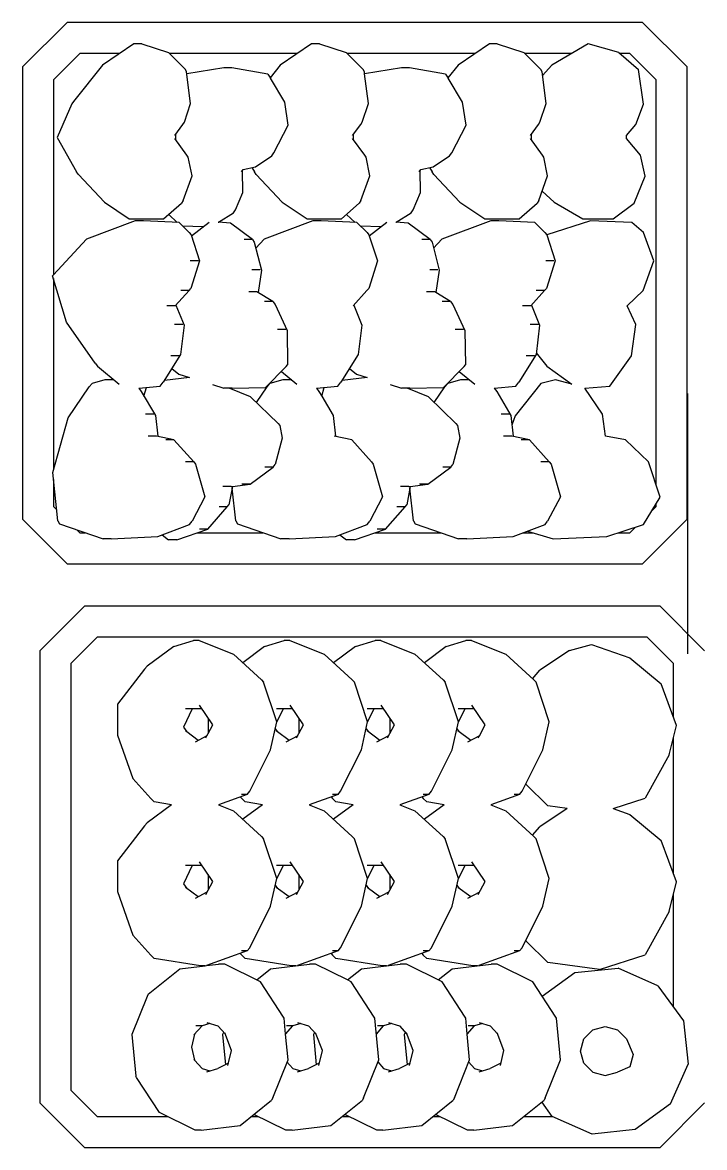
# Model space of a CAD drawing. Header units: metres. Extents: x 113 to 8702, y -1158 to 1243.
# Drawn here: x 7989 to 8057.4, y 821.1 to 933.9 of the extents above; entities that cross this region are included whole.
import ezdxf

# ---------------------------------------------------------------- set-up
doc = ezdxf.new("R2010")
doc.units = ezdxf.units.M
doc.header["$MEASUREMENT"] = 0

# ---------------------------------------------------------------- blocks, each defined once
blk = doc.blocks.new('sadjd')
at = {"color": 161}
for p, q in [((3241.35315, 1337.55615), (3241.37641, 1337.57942)), ((3241.636, 1337.55615), (3241.61273, 1337.57942)), ((3241.04808, 1337.54706), (3241.07134, 1337.57033)), ((3241.30766, 1337.57033), (3241.07134, 1337.57033)), ((3241.378, 1337.57062), (3241.24199, 1337.57062)), ((3241.33093, 1337.54706), (3241.30766, 1337.57033)), ((3241.55145, 1337.55508), (3241.56985, 1337.56845)), ((3241.56985, 1337.56845), (3241.59247, 1337.57084)), ((3241.61325, 1337.5616), (3241.59247, 1337.57084)), ((3241.38311, 1337.56326), (3241.36931, 1337.54946)), ((3241.4112, 1337.56326), (3241.38311, 1337.56326)), ((3241.41544, 1337.56484), (3241.39369, 1337.55672)), ((3241.43087, 1337.56096), (3241.41544, 1337.56484)), ((3241.49303, 1337.56326), (3241.42173, 1337.56326)), ((3241.49726, 1337.56484), (3241.47551, 1337.55672)), ((3241.5127, 1337.56096), (3241.49726, 1337.56484)), ((3241.5627, 1337.56326), (3241.50355, 1337.56326)), ((3241.61325, 1337.5616), (3241.62662, 1337.5432)), ((3241.29623, 1337.5562), (3241.27775, 1337.55009)), ((3241.31039, 1337.54757), (3241.29623, 1337.5562)), ((3241.35315, 1337.55615), (3241.35315, 1337.25518)), ((3241.38019, 1337.54035), (3241.39369, 1337.55672)), ((3241.43087, 1337.56096), (3241.45348, 1337.5484)), ((3241.46202, 1337.54035), (3241.47551, 1337.55672)), ((3241.5127, 1337.56096), (3241.5353, 1337.5484)), ((3241.636, 1337.25518), (3241.636, 1337.55615)), ((3241.07804, 1337.55416), (3241.06424, 1337.54037)), ((3241.29008, 1337.55416), (3241.07804, 1337.55416)), ((3241.17264, 1337.55295), (3241.15778, 1337.54743)), ((3241.18822, 1337.54728), (3241.17264, 1337.55295)), ((3241.27775, 1337.55009), (3241.26623, 1337.53818)), ((3241.30097, 1337.55416), (3241.29957, 1337.55416)), ((3241.30315, 1337.55198), (3241.30097, 1337.55416)), ((3241.55145, 1337.55508), (3241.54221, 1337.5343)), ((3241.04808, 1337.54706), (3241.04808, 1337.24609)), ((3241.06376, 1337.53459), (3241.07271, 1337.5449)), ((3241.09072, 1337.54752), (3241.07271, 1337.5449)), ((3241.10133, 1337.54341), (3241.09072, 1337.54752)), ((3241.11739, 1337.54585), (3241.10867, 1337.53854)), ((3241.12848, 1337.54842), (3241.11739, 1337.54585)), ((3241.14248, 1337.54257), (3241.12848, 1337.54842)), ((3241.15778, 1337.54743), (3241.15269, 1337.54135)), ((3241.19617, 1337.53894), (3241.18822, 1337.54728)), ((3241.31671, 1337.52841), (3241.31039, 1337.54757)), ((3241.33093, 1337.24609), (3241.33093, 1337.54706)), ((3241.36931, 1337.54946), (3241.36931, 1337.26188)), ((3241.4589, 1337.5316), (3241.45348, 1337.5484)), ((3241.54304, 1337.52442), (3241.5353, 1337.5484)), ((3241.06424, 1337.54037), (3241.06424, 1337.53515)), ((3241.10715, 1337.53854), (3241.10133, 1337.54341)), ((3241.10867, 1337.53854), (3241.10715, 1337.53854)), ((3241.15078, 1337.53173), (3241.14248, 1337.54257)), ((3241.15269, 1337.54135), (3241.15175, 1337.51975)), ((3241.20596, 1337.54353), (3241.19617, 1337.53894)), ((3241.22237, 1337.54122), (3241.20596, 1337.54353)), ((3241.23817, 1337.52986), (3241.22237, 1337.54122)), ((3241.26623, 1337.53818), (3241.2642, 1337.52756)), ((3241.31476, 1337.54037), (3241.31178, 1337.54335)), ((3241.31476, 1337.53432), (3241.31476, 1337.54037)), ((3241.37307, 1337.52036), (3241.38019, 1337.54035)), ((3241.4589, 1337.5316), (3241.46202, 1337.54035)), ((3241.57451, 1337.53385), (3241.5792, 1337.53854)), ((3241.5792, 1337.53854), (3241.58744, 1337.54208)), ((3241.58744, 1337.54208), (3241.59385, 1337.54037)), ((3241.59385, 1337.54037), (3241.59671, 1337.53385)), ((3241.62662, 1337.5432), (3241.62901, 1337.52058)), ((3241.06376, 1337.53459), (3241.05917, 1337.51854)), ((3241.54459, 1337.51168), (3241.54221, 1337.5343)), ((3241.57279, 1337.52744), (3241.57451, 1337.53385)), ((3241.59842, 1337.52744), (3241.59671, 1337.53385)), ((3241.15078, 1337.5158), (3241.15078, 1337.53173)), ((3241.23922, 1337.51689), (3241.23817, 1337.52986)), ((3241.25277, 1337.52603), (3241.23922, 1337.51689)), ((3241.2642, 1337.52756), (3241.25277, 1337.52603)), ((3241.31801, 1337.50034), (3241.31671, 1337.52841)), ((3241.57451, 1337.52103), (3241.57279, 1337.52744)), ((3241.59671, 1337.52103), (3241.59842, 1337.52744)), ((3241.37622, 1337.50882), (3241.37307, 1337.52036)), ((3241.54304, 1337.52442), (3241.53929, 1337.49749)), ((3241.5792, 1337.51634), (3241.57451, 1337.52103)), ((3241.59202, 1337.51634), (3241.59671, 1337.52103)), ((3241.62901, 1337.52058), (3241.61977, 1337.4998)), ((3241.05917, 1337.51854), (3241.07045, 1337.49966)), ((3241.14197, 1337.50074), (3241.15078, 1337.5158)), ((3241.15175, 1337.51975), (3241.15913, 1337.49694)), ((3241.58561, 1337.51462), (3241.5792, 1337.51634)), ((3241.59202, 1337.51634), (3241.58561, 1337.51462)), ((3241.06424, 1337.51005), (3241.06424, 1337.48542)), ((3241.22773, 1337.49696), (3241.23717, 1337.51008)), ((3241.23717, 1337.51008), (3241.23477, 1337.50149)), ((3241.37622, 1337.50882), (3241.38655, 1337.49339)), ((3241.557, 1337.4946), (3241.54459, 1337.51168)), ((3241.27891, 1337.49917), (3241.29597, 1337.50405)), ((3241.29597, 1337.50405), (3241.30862, 1337.49737)), ((3241.45887, 1337.50758), (3241.45747, 1337.49749)), ((3241.45887, 1337.50758), (3241.46838, 1337.49339)), ((3241.59016, 1337.50407), (3241.56849, 1337.50202)), ((3241.61006, 1337.49612), (3241.59016, 1337.50407)), ((3241.07045, 1337.49966), (3241.07572, 1337.49475)), ((3241.09046, 1337.4966), (3241.07384, 1337.49451)), ((3241.10018, 1337.49333), (3241.09046, 1337.4966)), ((3241.12828, 1337.49734), (3241.11841, 1337.49536)), ((3241.14107, 1337.49271), (3241.12828, 1337.49734)), ((3241.13621, 1337.49447), (3241.14197, 1337.50074)), ((3241.15778, 1337.4959), (3241.15904, 1337.49691)), ((3241.15904, 1337.49691), (3241.17265, 1337.50129)), ((3241.17264, 1337.50069), (3241.17264, 1337.49637)), ((3241.17265, 1337.50129), (3241.18703, 1337.49676)), ((3241.18822, 1337.49578), (3241.18703, 1337.49676)), ((3241.22081, 1337.49142), (3241.22773, 1337.49696)), ((3241.23477, 1337.50149), (3241.23669, 1337.4938)), ((3241.27775, 1337.49821), (3241.26623, 1337.48789)), ((3241.27775, 1337.49821), (3241.27891, 1337.49917)), ((3241.27775, 1337.49821), (3241.27775, 1337.49389)), ((3241.31039, 1337.49603), (3241.30862, 1337.49737)), ((3241.31391, 1337.48678), (3241.31801, 1337.50034)), ((3241.41353, 1337.49822), (3241.39284, 1337.4913)), ((3241.42813, 1337.49493), (3241.41353, 1337.49822)), ((3241.45747, 1337.49749), (3241.44632, 1337.48613)), ((3241.49535, 1337.49822), (3241.47466, 1337.4913)), ((3241.50995, 1337.49493), (3241.49535, 1337.49822)), ((3241.53929, 1337.49749), (3241.52814, 1337.48613)), ((3241.56783, 1337.50166), (3241.54943, 1337.48966)), ((3241.56849, 1337.50202), (3241.56783, 1337.50166)), ((3241.61977, 1337.4998), (3241.61221, 1337.4943)), ((3241.61983, 1337.48489), (3241.61983, 1337.49995)), ((3241.06376, 1337.48494), (3241.07271, 1337.49387)), ((3241.07384, 1337.49451), (3241.07271, 1337.49387)), ((3241.10133, 1337.49257), (3241.10018, 1337.49333)), ((3241.10715, 1337.48836), (3241.10133, 1337.49257)), ((3241.11739, 1337.49469), (3241.10867, 1337.48836)), ((3241.11841, 1337.49536), (3241.11739, 1337.49469)), ((3241.14107, 1337.49271), (3241.14248, 1337.49185)), ((3241.15078, 1337.48246), (3241.14248, 1337.49185)), ((3241.15778, 1337.4959), (3241.15269, 1337.49064)), ((3241.18822, 1337.49578), (3241.18822, 1337.49146)), ((3241.19617, 1337.48855), (3241.18822, 1337.49578)), ((3241.19577, 1337.48892), (3241.20628, 1337.4932)), ((3241.20596, 1337.49253), (3241.20596, 1337.48821)), ((3241.20628, 1337.4932), (3241.22156, 1337.49133)), ((3241.22156, 1337.49133), (3241.23614, 1337.48225)), ((3241.23669, 1337.4938), (3241.25361, 1337.48035)), ((3241.31671, 1337.47944), (3241.31039, 1337.49603)), ((3241.39103, 1337.48951), (3241.38655, 1337.49339)), ((3241.39167, 1337.4902), (3241.39284, 1337.4913)), ((3241.44985, 1337.48411), (3241.42813, 1337.49493)), ((3241.47286, 1337.48951), (3241.46838, 1337.49339)), ((3241.47349, 1337.4902), (3241.47466, 1337.4913)), ((3241.53167, 1337.48411), (3241.50995, 1337.49493)), ((3241.61006, 1337.49612), (3241.61123, 1337.49551)), ((3241.6246, 1337.479), (3241.61123, 1337.49551)), ((3241.05917, 1337.47104), (3241.06376, 1337.48494)), ((3241.10938, 1337.48888), (3241.10644, 1337.48888)), ((3241.15269, 1337.49064), (3241.15175, 1337.47194)), ((3241.19617, 1337.48855), (3241.19617, 1337.48423)), ((3241.22237, 1337.49053), (3241.22237, 1337.4862)), ((3241.26623, 1337.48789), (3241.2642, 1337.4787)), ((3241.26623, 1337.48789), (3241.26623, 1337.48357)), ((3241.31476, 1337.48455), (3241.31476, 1337.48959)), ((3241.37817, 1337.47551), (3241.39167, 1337.4902)), ((3241.44603, 1337.48602), (3241.44632, 1337.48613)), ((3241.46, 1337.47551), (3241.47349, 1337.4902)), ((3241.52785, 1337.48602), (3241.52814, 1337.48613)), ((3241.54943, 1337.48966), (3241.54019, 1337.47101)), ((3241.15078, 1337.46452), (3241.15078, 1337.48246)), ((3241.23817, 1337.48069), (3241.23614, 1337.48225)), ((3241.23922, 1337.46949), (3241.23817, 1337.48069)), ((3241.25354, 1337.47817), (3241.26436, 1337.47942)), ((3241.25361, 1337.48035), (3241.25852, 1337.47874)), ((3241.31801, 1337.45513), (3241.31671, 1337.47944)), ((3241.45146, 1337.48273), (3241.44985, 1337.48411)), ((3241.45146, 1337.48273), (3241.45688, 1337.46766)), ((3241.45146, 1337.48273), (3241.45146, 1337.47983)), ((3241.53328, 1337.48273), (3241.53167, 1337.48411)), ((3241.53328, 1337.48273), (3241.54093, 1337.46148)), ((3241.53328, 1337.48273), (3241.53328, 1337.47983)), ((3241.62699, 1337.45871), (3241.6246, 1337.479)), ((3241.24086, 1337.47076), (3241.25354, 1337.47817)), ((3241.25277, 1337.47737), (3241.25277, 1337.47305)), ((3241.2642, 1337.4787), (3241.2642, 1337.47437)), ((3241.37105, 1337.45757), (3241.37817, 1337.47551)), ((3241.45688, 1337.46766), (3241.46, 1337.47551)), ((3241.58528, 1337.47456), (3241.57616, 1337.47103)), ((3241.59312, 1337.47267), (3241.58528, 1337.47456)), ((3241.05917, 1337.47104), (3241.05917, 1337.4669)), ((3241.15175, 1337.47194), (3241.15175, 1337.46761)), ((3241.15175, 1337.46761), (3241.16128, 1337.44208)), ((3241.23922, 1337.46949), (3241.24086, 1337.47076)), ((3241.23922, 1337.46946), (3241.23922, 1337.46949)), ((3241.54019, 1337.47101), (3241.54019, 1337.46778)), ((3241.54257, 1337.44748), (3241.54019, 1337.46778)), ((3241.57077, 1337.46163), (3241.57249, 1337.46738)), ((3241.57249, 1337.46738), (3241.57687, 1337.47131)), ((3241.59196, 1337.47295), (3241.59469, 1337.46738)), ((3241.5964, 1337.46163), (3241.59469, 1337.46738)), ((3241.05917, 1337.4669), (3241.07045, 1337.45054)), ((3241.14197, 1337.45148), (3241.15078, 1337.46452)), ((3241.41518, 1337.46473), (3241.40489, 1337.45777)), ((3241.42082, 1337.4617), (3241.41518, 1337.46473)), ((3241.42082, 1337.4617), (3241.42414, 1337.45547)), ((3241.42192, 1337.4611), (3241.42082, 1337.4617)), ((3241.497, 1337.46473), (3241.48671, 1337.45777)), ((3241.50374, 1337.4611), (3241.497, 1337.46473)), ((3241.50264, 1337.4617), (3241.50596, 1337.45547)), ((3241.57125, 1337.46324), (3241.57249, 1337.45911)), ((3241.59469, 1337.45911), (3241.59592, 1337.46324)), ((3241.06424, 1337.45954), (3241.06424, 1337.39249)), ((3241.23046, 1337.45116), (3241.23717, 1337.45924)), ((3241.23489, 1337.45649), (3241.23477, 1337.45612)), ((3241.23477, 1337.45612), (3241.23477, 1337.4518)), ((3241.37105, 1337.45757), (3241.37105, 1337.45467)), ((3241.40683, 1337.45908), (3241.40683, 1337.45054)), ((3241.42324, 1337.45715), (3241.41828, 1337.45043)), ((3241.48866, 1337.45908), (3241.48866, 1337.45054)), ((3241.50506, 1337.45715), (3241.5001, 1337.45043)), ((3241.54102, 1337.45831), (3241.53727, 1337.43415)), ((3241.54102, 1337.46068), (3241.54102, 1337.45831)), ((3241.57671, 1337.45532), (3241.57249, 1337.45911)), ((3241.57249, 1337.45911), (3241.57249, 1337.45588)), ((3241.59016, 1337.45659), (3241.57671, 1337.45532)), ((3241.61006, 1337.44865), (3241.59016, 1337.45659)), ((3241.59123, 1337.45601), (3241.59135, 1337.45612)), ((3241.59135, 1337.45612), (3241.59469, 1337.45911)), ((3241.62699, 1337.45547), (3241.61872, 1337.43879)), ((3241.62699, 1337.45871), (3241.62699, 1337.45547)), ((3241.07045, 1337.45054), (3241.07698, 1337.44528)), ((3241.08966, 1337.4529), (3241.07714, 1337.44538)), ((3241.10181, 1337.45471), (3241.08966, 1337.4529)), ((3241.11621, 1337.44721), (3241.10181, 1337.45471)), ((3241.12759, 1337.43794), (3241.14197, 1337.45148)), ((3241.19548, 1337.44778), (3241.20904, 1337.45415)), ((3241.20849, 1337.45343), (3241.20849, 1337.4491)), ((3241.20904, 1337.45415), (3241.227, 1337.45437)), ((3241.22794, 1337.45366), (3241.227, 1337.45437)), ((3241.23885, 1337.44285), (3241.22794, 1337.45366)), ((3241.23477, 1337.4518), (3241.23669, 1337.44514)), ((3241.25759, 1337.44939), (3241.25875, 1337.45029)), ((3241.25875, 1337.45029), (3241.26524, 1337.45154)), ((3241.26524, 1337.45154), (3241.27912, 1337.44785)), ((3241.31009, 1337.4281), (3241.31801, 1337.4508)), ((3241.31801, 1337.45513), (3241.31801, 1337.4508)), ((3241.3742, 1337.44431), (3241.37105, 1337.45467)), ((3241.41353, 1337.45075), (3241.39284, 1337.44382)), ((3241.40683, 1337.45403), (3241.41353, 1337.45075)), ((3241.42813, 1337.44746), (3241.41353, 1337.45075)), ((3241.41714, 1337.44993), (3241.4188, 1337.45113)), ((3241.49535, 1337.45075), (3241.47466, 1337.44382)), ((3241.48866, 1337.45403), (3241.49535, 1337.45075)), ((3241.50995, 1337.44746), (3241.49535, 1337.45075)), ((3241.49897, 1337.44993), (3241.50062, 1337.45113)), ((3241.56783, 1337.45419), (3241.54943, 1337.44218)), ((3241.56849, 1337.45454), (3241.56783, 1337.45419)), ((3241.57671, 1337.45532), (3241.56849, 1337.45454)), ((3241.07508, 1337.44404), (3241.07185, 1337.4252)), ((3241.07508, 1337.44404), (3241.07714, 1337.44538)), ((3241.11785, 1337.44616), (3241.11621, 1337.44721)), ((3241.12345, 1337.43758), (3241.11785, 1337.44616)), ((3241.19392, 1337.44658), (3241.18918, 1337.43898)), ((3241.19392, 1337.44658), (3241.19548, 1337.44778)), ((3241.19392, 1337.44658), (3241.19392, 1337.44226)), ((3241.23856, 1337.44363), (3241.23669, 1337.44514)), ((3241.25759, 1337.44939), (3241.24371, 1337.43504)), ((3241.28048, 1337.44685), (3241.27912, 1337.44785)), ((3241.28048, 1337.44685), (3241.28048, 1337.44253)), ((3241.2894, 1337.43475), (3241.28048, 1337.44685)), ((3241.3742, 1337.44431), (3241.38269, 1337.43294)), ((3241.39167, 1337.44272), (3241.39284, 1337.44382)), ((3241.44985, 1337.43663), (3241.42813, 1337.44746)), ((3241.47349, 1337.44272), (3241.47466, 1337.44382)), ((3241.53167, 1337.43663), (3241.50995, 1337.44746)), ((3241.54846, 1337.44022), (3241.54257, 1337.44748)), ((3241.61006, 1337.44865), (3241.61123, 1337.44803)), ((3241.6246, 1337.43153), (3241.61123, 1337.44803)), ((3241.12759, 1337.43794), (3241.12614, 1337.43698)), ((3241.16128, 1337.44208), (3241.16596, 1337.43776)), ((3241.16288, 1337.43697), (3241.17755, 1337.44073)), ((3241.17743, 1337.44006), (3241.17743, 1337.43573)), ((3241.17755, 1337.44073), (3241.18918, 1337.43898)), ((3241.18918, 1337.43898), (3241.18879, 1337.43834)), ((3241.18879, 1337.43834), (3241.18879, 1337.43402)), ((3241.24664, 1337.43807), (3241.23856, 1337.44363)), ((3241.23913, 1337.42538), (3241.23885, 1337.44285)), ((3241.31476, 1337.40701), (3241.31476, 1337.44149)), ((3241.37817, 1337.42803), (3241.39167, 1337.44272)), ((3241.45685, 1337.4432), (3241.45545, 1337.43415)), ((3241.45685, 1337.4432), (3241.46451, 1337.43294)), ((3241.46, 1337.42803), (3241.47349, 1337.44272)), ((3241.54943, 1337.44218), (3241.54019, 1337.42354)), ((3241.61983, 1337.43741), (3241.61983, 1337.44104)), ((3241.12488, 1337.43113), (3241.12345, 1337.43758)), ((3241.12387, 1337.4357), (3241.12614, 1337.43698)), ((3241.16154, 1337.43598), (3241.15288, 1337.42448)), ((3241.16154, 1337.43598), (3241.16288, 1337.43697)), ((3241.16154, 1337.43598), (3241.16154, 1337.43166)), ((3241.24371, 1337.43504), (3241.23913, 1337.42386)), ((3241.2894, 1337.43475), (3241.2894, 1337.43043)), ((3241.29055, 1337.42552), (3241.2894, 1337.43475)), ((3241.45146, 1337.43526), (3241.44985, 1337.43663)), ((3241.45146, 1337.43526), (3241.45146, 1337.43235)), ((3241.45146, 1337.43526), (3241.45688, 1337.42019)), ((3241.45277, 1337.43162), (3241.45361, 1337.43239)), ((3241.45545, 1337.43415), (3241.45361, 1337.43239)), ((3241.53328, 1337.43526), (3241.53167, 1337.43663)), ((3241.53328, 1337.43526), (3241.53328, 1337.43235)), ((3241.53328, 1337.43526), (3241.54093, 1337.414)), ((3241.53459, 1337.43162), (3241.53544, 1337.43239)), ((3241.53727, 1337.43415), (3241.53544, 1337.43239)), ((3241.12606, 1337.4303), (3241.12488, 1337.43113)), ((3241.13693, 1337.43092), (3241.12534, 1337.43081)), ((3241.14601, 1337.42704), (3241.13693, 1337.43092)), ((3241.14764, 1337.42605), (3241.14601, 1337.42704)), ((3241.15243, 1337.41825), (3241.14764, 1337.42605)), ((3241.30847, 1337.42722), (3241.2914, 1337.42536)), ((3241.30847, 1337.42722), (3241.31009, 1337.4281)), ((3241.37105, 1337.4101), (3241.37817, 1337.42803)), ((3241.45688, 1337.42019), (3241.46, 1337.42803)), ((3241.58528, 1337.42708), (3241.57616, 1337.42355)), ((3241.59312, 1337.4252), (3241.58528, 1337.42708)), ((3241.62699, 1337.41123), (3241.6246, 1337.43153)), ((3241.07185, 1337.4252), (3241.07185, 1337.42106)), ((3241.07185, 1337.42106), (3241.07488, 1337.40171)), ((3241.15288, 1337.42448), (3241.15243, 1337.41825)), ((3241.2373, 1337.41509), (3241.23913, 1337.42105)), ((3241.23913, 1337.42538), (3241.23913, 1337.42105)), ((3241.29055, 1337.42552), (3241.30013, 1337.42371)), ((3241.29063, 1337.42482), (3241.29055, 1337.42552)), ((3241.29063, 1337.42482), (3241.29063, 1337.4205)), ((3241.3012, 1337.42283), (3241.30013, 1337.42371)), ((3241.31281, 1337.41259), (3241.3012, 1337.42283)), ((3241.3012, 1337.42283), (3241.3012, 1337.41851)), ((3241.54019, 1337.42354), (3241.54019, 1337.4203)), ((3241.54257, 1337.40001), (3241.54019, 1337.4203)), ((3241.57249, 1337.4199), (3241.57687, 1337.42383)), ((3241.57583, 1337.42289), (3241.57702, 1337.42242)), ((3241.57702, 1337.42242), (3241.59273, 1337.42391)), ((3241.59196, 1337.42547), (3241.59469, 1337.4199)), ((3241.15243, 1337.4181), (3241.15243, 1337.41825)), ((3241.15244, 1337.41823), (3241.15243, 1337.41825)), ((3241.41518, 1337.41725), (3241.40489, 1337.41029)), ((3241.41161, 1337.41484), (3241.41967, 1337.41484)), ((3241.41967, 1337.41484), (3241.41518, 1337.41725)), ((3241.42192, 1337.41363), (3241.41967, 1337.41484)), ((3241.497, 1337.41725), (3241.48671, 1337.41029)), ((3241.49343, 1337.41484), (3241.50149, 1337.41484)), ((3241.50374, 1337.41363), (3241.497, 1337.41725)), ((3241.57077, 1337.41415), (3241.57249, 1337.4199)), ((3241.57125, 1337.41577), (3241.57249, 1337.41163)), ((3241.5964, 1337.41415), (3241.59469, 1337.4199)), ((3241.59469, 1337.41163), (3241.59592, 1337.41577)), ((3241.1524, 1337.41332), (3241.1524, 1337.4133)), ((3241.15954, 1337.40413), (3241.1524, 1337.4133)), ((3241.15436, 1337.39944), (3241.15476, 1337.41026)), ((3241.27891, 1337.40623), (3241.29597, 1337.41111)), ((3241.29597, 1337.41111), (3241.30862, 1337.40443)), ((3241.31281, 1337.41259), (3241.31281, 1337.40827)), ((3241.31845, 1337.39646), (3241.31281, 1337.41259)), ((3241.37105, 1337.4101), (3241.37105, 1337.40719)), ((3241.40683, 1337.4116), (3241.40683, 1337.40306)), ((3241.42324, 1337.40968), (3241.41828, 1337.40296)), ((3241.42082, 1337.41422), (3241.42414, 1337.40799)), ((3241.48866, 1337.4116), (3241.48866, 1337.40306)), ((3241.50506, 1337.40968), (3241.50062, 1337.40366)), ((3241.50264, 1337.41422), (3241.50596, 1337.40799)), ((3241.54102, 1337.41083), (3241.53727, 1337.38667)), ((3241.54102, 1337.4132), (3241.54102, 1337.41083)), ((3241.59016, 1337.40911), (3241.56849, 1337.40706)), ((3241.57671, 1337.40784), (3241.57249, 1337.41163)), ((3241.57249, 1337.41163), (3241.57249, 1337.4084)), ((3241.61006, 1337.40117), (3241.59016, 1337.40911)), ((3241.59123, 1337.40853), (3241.59469, 1337.41163)), ((3241.62699, 1337.41123), (3241.62699, 1337.408)), ((3241.09046, 1337.40367), (3241.07488, 1337.40171)), ((3241.10018, 1337.4004), (3241.09046, 1337.40367)), ((3241.12828, 1337.4044), (3241.11841, 1337.40243)), ((3241.14107, 1337.39977), (3241.12828, 1337.4044)), ((3241.15778, 1337.40297), (3241.15269, 1337.39771)), ((3241.15778, 1337.40297), (3241.15904, 1337.40397)), ((3241.15904, 1337.40397), (3241.17265, 1337.40836)), ((3241.17265, 1337.40836), (3241.18703, 1337.40382)), ((3241.18822, 1337.40285), (3241.18703, 1337.40382)), ((3241.19617, 1337.39562), (3241.18822, 1337.40285)), ((3241.23192, 1337.39753), (3241.23361, 1337.40304)), ((3241.23361, 1337.40304), (3241.23512, 1337.38995)), ((3241.27775, 1337.40528), (3241.26623, 1337.39496)), ((3241.27775, 1337.40528), (3241.27891, 1337.40623)), ((3241.31039, 1337.4031), (3241.30862, 1337.40443)), ((3241.31671, 1337.3865), (3241.31039, 1337.4031)), ((3241.3742, 1337.39684), (3241.37105, 1337.40719)), ((3241.41353, 1337.40327), (3241.39284, 1337.39634)), ((3241.40683, 1337.40655), (3241.41353, 1337.40327)), ((3241.42813, 1337.39998), (3241.41353, 1337.40327)), ((3241.41714, 1337.40245), (3241.4188, 1337.40366)), ((3241.49535, 1337.40327), (3241.47466, 1337.39634)), ((3241.48866, 1337.40655), (3241.49535, 1337.40327)), ((3241.50995, 1337.39998), (3241.49535, 1337.40327)), ((3241.49897, 1337.40245), (3241.50062, 1337.40366)), ((3241.50062, 1337.40366), (3241.5001, 1337.40296)), ((3241.56783, 1337.40671), (3241.54943, 1337.39471)), ((3241.56849, 1337.40706), (3241.56783, 1337.40671)), ((3241.62699, 1337.408), (3241.61872, 1337.39131)), ((3241.06376, 1337.392), (3241.07271, 1337.40094)), ((3241.07384, 1337.40157), (3241.07271, 1337.40094)), ((3241.07488, 1337.40171), (3241.07384, 1337.40157)), ((3241.10133, 1337.39964), (3241.10018, 1337.4004)), ((3241.10715, 1337.39543), (3241.10133, 1337.39964)), ((3241.11739, 1337.40176), (3241.10867, 1337.39543)), ((3241.11841, 1337.40243), (3241.11739, 1337.40176)), ((3241.14107, 1337.39977), (3241.14248, 1337.39891)), ((3241.15078, 1337.38952), (3241.14248, 1337.39891)), ((3241.1484, 1337.39222), (3241.15264, 1337.3967)), ((3241.15269, 1337.39771), (3241.15175, 1337.379)), ((3241.19577, 1337.39598), (3241.20628, 1337.40026)), ((3241.20628, 1337.40026), (3241.22156, 1337.39839)), ((3241.22156, 1337.39839), (3241.23614, 1337.38931)), ((3241.22897, 1337.39378), (3241.23192, 1337.39753)), ((3241.3742, 1337.39684), (3241.38269, 1337.38547)), ((3241.44985, 1337.38916), (3241.42813, 1337.39998)), ((3241.53167, 1337.38916), (3241.50995, 1337.39998)), ((3241.54846, 1337.39274), (3241.54257, 1337.40001)), ((3241.61006, 1337.40117), (3241.61123, 1337.40055)), ((3241.6246, 1337.38405), (3241.61123, 1337.40055)), ((3241.05917, 1337.37811), (3241.06376, 1337.392)), ((3241.10938, 1337.39595), (3241.10644, 1337.39595)), ((3241.26623, 1337.39496), (3241.2642, 1337.38576)), ((3241.31588, 1337.38869), (3241.31845, 1337.39214)), ((3241.31845, 1337.39646), (3241.31845, 1337.39214)), ((3241.37817, 1337.38055), (3241.39167, 1337.39524)), ((3241.39167, 1337.39524), (3241.39284, 1337.39634)), ((3241.45685, 1337.39572), (3241.45545, 1337.38667)), ((3241.45685, 1337.39572), (3241.46451, 1337.38547)), ((3241.46, 1337.38055), (3241.47349, 1337.39524)), ((3241.47349, 1337.39524), (3241.47466, 1337.39634)), ((3241.54846, 1337.39274), (3241.54019, 1337.37606)), ((3241.54943, 1337.39471), (3241.54846, 1337.39274)), ((3241.61983, 1337.38994), (3241.61983, 1337.39356)), ((3241.15078, 1337.37159), (3241.15078, 1337.38952)), ((3241.23817, 1337.38776), (3241.23614, 1337.38931)), ((3241.23922, 1337.37656), (3241.23817, 1337.38776)), ((3241.24331, 1337.37925), (3241.25354, 1337.38523)), ((3241.25354, 1337.38523), (3241.26436, 1337.38648)), ((3241.31801, 1337.36219), (3241.31671, 1337.3865)), ((3241.45146, 1337.38778), (3241.44985, 1337.38916)), ((3241.45146, 1337.38778), (3241.45146, 1337.38488)), ((3241.45146, 1337.38778), (3241.45688, 1337.37271)), ((3241.45277, 1337.38414), (3241.45361, 1337.38492)), ((3241.45545, 1337.38667), (3241.45361, 1337.38492)), ((3241.53328, 1337.38778), (3241.53167, 1337.38916)), ((3241.53328, 1337.38778), (3241.53328, 1337.38488)), ((3241.53328, 1337.38778), (3241.54093, 1337.36652)), ((3241.53459, 1337.38414), (3241.53544, 1337.38492)), ((3241.53727, 1337.38667), (3241.53544, 1337.38492)), ((3241.15175, 1337.379), (3241.15175, 1337.37468)), ((3241.24331, 1337.37925), (3241.23885, 1337.38053)), ((3241.24086, 1337.37782), (3241.24331, 1337.37925)), ((3241.37105, 1337.36262), (3241.37817, 1337.38055)), ((3241.45688, 1337.37271), (3241.46, 1337.38055)), ((3241.58528, 1337.3796), (3241.57616, 1337.37608)), ((3241.59312, 1337.37772), (3241.58528, 1337.3796)), ((3241.62699, 1337.36375), (3241.6246, 1337.38405)), ((3241.05917, 1337.37811), (3241.05917, 1337.37397)), ((3241.05917, 1337.37397), (3241.07045, 1337.35761)), ((3241.15175, 1337.37468), (3241.16128, 1337.34914)), ((3241.23922, 1337.37656), (3241.24086, 1337.37782)), ((3241.23922, 1337.37652), (3241.23922, 1337.37656)), ((3241.54019, 1337.37606), (3241.54019, 1337.37283)), ((3241.57249, 1337.37242), (3241.57687, 1337.37635)), ((3241.57583, 1337.37542), (3241.57702, 1337.37494)), ((3241.57702, 1337.37494), (3241.59273, 1337.37643)), ((3241.59196, 1337.378), (3241.59469, 1337.37242)), ((3241.14197, 1337.35854), (3241.15078, 1337.37159)), ((3241.41518, 1337.36978), (3241.40489, 1337.36281)), ((3241.41161, 1337.36736), (3241.41967, 1337.36736)), ((3241.41967, 1337.36736), (3241.41518, 1337.36978)), ((3241.42192, 1337.36615), (3241.41967, 1337.36736)), ((3241.497, 1337.36978), (3241.48671, 1337.36281)), ((3241.49343, 1337.36736), (3241.50149, 1337.36736)), ((3241.50374, 1337.36615), (3241.497, 1337.36978)), ((3241.54257, 1337.35253), (3241.54019, 1337.37283)), ((3241.57077, 1337.36667), (3241.57249, 1337.37242)), ((3241.57125, 1337.36829), (3241.57249, 1337.36416)), ((3241.5964, 1337.36667), (3241.59469, 1337.37242)), ((3241.59469, 1337.36416), (3241.59592, 1337.36829)), ((3241.06424, 1337.36661), (3241.06424, 1337.29955)), ((3241.10181, 1337.36177), (3241.08966, 1337.35996)), ((3241.11621, 1337.35428), (3241.10181, 1337.36177)), ((3241.20904, 1337.36122), (3241.227, 1337.36143)), ((3241.22794, 1337.36072), (3241.227, 1337.36143)), ((3241.23046, 1337.35823), (3241.23717, 1337.3663)), ((3241.23489, 1337.36356), (3241.23477, 1337.36319)), ((3241.23477, 1337.36319), (3241.23477, 1337.35886)), ((3241.31801, 1337.36219), (3241.31801, 1337.35787)), ((3241.37105, 1337.36262), (3241.37105, 1337.35971)), ((3241.40683, 1337.36413), (3241.40683, 1337.35559)), ((3241.42324, 1337.3622), (3241.4188, 1337.35618)), ((3241.42082, 1337.36674), (3241.42414, 1337.36051)), ((3241.48866, 1337.36413), (3241.48866, 1337.35559)), ((3241.50506, 1337.3622), (3241.5001, 1337.35548)), ((3241.50264, 1337.36674), (3241.50596, 1337.36051)), ((3241.54102, 1337.36336), (3241.53727, 1337.3392)), ((3241.54102, 1337.36572), (3241.54102, 1337.36336)), ((3241.57671, 1337.36036), (3241.57249, 1337.36416)), ((3241.57249, 1337.36416), (3241.57249, 1337.36092)), ((3241.59016, 1337.36164), (3241.57671, 1337.36036)), ((3241.61006, 1337.35369), (3241.59016, 1337.36164)), ((3241.59123, 1337.36106), (3241.59469, 1337.36416)), ((3241.62699, 1337.36375), (3241.62699, 1337.36052)), ((3241.07045, 1337.35761), (3241.07698, 1337.35234)), ((3241.08966, 1337.35996), (3241.07714, 1337.35244)), ((3241.12759, 1337.34501), (3241.14197, 1337.35854)), ((3241.19548, 1337.35485), (3241.20904, 1337.36122)), ((3241.20849, 1337.36049), (3241.20849, 1337.35617)), ((3241.23885, 1337.34991), (3241.22794, 1337.36072)), ((3241.23477, 1337.35886), (3241.23669, 1337.3522)), ((3241.25759, 1337.35645), (3241.24371, 1337.3421)), ((3241.25759, 1337.35645), (3241.25875, 1337.35735)), ((3241.25875, 1337.35735), (3241.26524, 1337.35861)), ((3241.26524, 1337.35861), (3241.27912, 1337.35491)), ((3241.31009, 1337.33516), (3241.31801, 1337.35787)), ((3241.3742, 1337.34936), (3241.37105, 1337.35971)), ((3241.41353, 1337.35579), (3241.39284, 1337.34886)), ((3241.40683, 1337.35907), (3241.41353, 1337.35579)), ((3241.42813, 1337.3525), (3241.41353, 1337.35579)), ((3241.41714, 1337.35498), (3241.4188, 1337.35618)), ((3241.4188, 1337.35618), (3241.41828, 1337.35548)), ((3241.49535, 1337.35579), (3241.47466, 1337.34886)), ((3241.48866, 1337.35907), (3241.49535, 1337.35579)), ((3241.50995, 1337.3525), (3241.49535, 1337.35579)), ((3241.49897, 1337.35498), (3241.50062, 1337.35618)), ((3241.56783, 1337.35923), (3241.54943, 1337.34723)), ((3241.56849, 1337.35959), (3241.56783, 1337.35923)), ((3241.57671, 1337.36036), (3241.56849, 1337.35959)), ((3241.62699, 1337.36052), (3241.61872, 1337.34383)), ((3241.07508, 1337.35111), (3241.07185, 1337.33226)), ((3241.07508, 1337.35111), (3241.07714, 1337.35244)), ((3241.11785, 1337.35323), (3241.11621, 1337.35428)), ((3241.12345, 1337.34465), (3241.11785, 1337.35323)), ((3241.19392, 1337.35365), (3241.18879, 1337.34541)), ((3241.19392, 1337.35365), (3241.19548, 1337.35485)), ((3241.19392, 1337.35365), (3241.19392, 1337.34932)), ((3241.23856, 1337.3507), (3241.23669, 1337.3522)), ((3241.24664, 1337.34514), (3241.23856, 1337.3507)), ((3241.23913, 1337.33244), (3241.23885, 1337.34991)), ((3241.28048, 1337.35392), (3241.27912, 1337.35491)), ((3241.28048, 1337.35392), (3241.28048, 1337.34959)), ((3241.2894, 1337.34182), (3241.28048, 1337.35392)), ((3241.44985, 1337.34168), (3241.42813, 1337.3525)), ((3241.53167, 1337.34168), (3241.50995, 1337.3525)), ((3241.54846, 1337.34527), (3241.54257, 1337.35253)), ((3241.61006, 1337.35369), (3241.61123, 1337.35308)), ((3241.6246, 1337.33657), (3241.61123, 1337.35308)), ((3241.12488, 1337.33819), (3241.12345, 1337.34465)), ((3241.12387, 1337.34276), (3241.12614, 1337.34405)), ((3241.12759, 1337.34501), (3241.12614, 1337.34405)), ((3241.16128, 1337.34914), (3241.16596, 1337.34482)), ((3241.16154, 1337.34305), (3241.16288, 1337.34403)), ((3241.16288, 1337.34403), (3241.17755, 1337.3478)), ((3241.17743, 1337.34712), (3241.17743, 1337.3428)), ((3241.17755, 1337.3478), (3241.18918, 1337.34604)), ((3241.18879, 1337.34541), (3241.18879, 1337.34108)), ((3241.31476, 1337.31407), (3241.31476, 1337.34856)), ((3241.3742, 1337.34936), (3241.38269, 1337.33799)), ((3241.37817, 1337.33307), (3241.39167, 1337.34777)), ((3241.39167, 1337.34777), (3241.39284, 1337.34886)), ((3241.45685, 1337.34825), (3241.45545, 1337.3392)), ((3241.45685, 1337.34825), (3241.46451, 1337.33799)), ((3241.46, 1337.33307), (3241.47349, 1337.34777)), ((3241.47349, 1337.34777), (3241.47466, 1337.34886)), ((3241.54943, 1337.34723), (3241.54019, 1337.32858)), ((3241.61983, 1337.34246), (3241.61983, 1337.34608)), ((3241.12606, 1337.33736), (3241.12488, 1337.33819)), ((3241.13693, 1337.33799), (3241.12534, 1337.33787)), ((3241.14601, 1337.3341), (3241.13693, 1337.33799)), ((3241.16154, 1337.34305), (3241.15288, 1337.33154)), ((3241.16154, 1337.34305), (3241.16154, 1337.33872)), ((3241.24371, 1337.3421), (3241.23913, 1337.33093)), ((3241.2894, 1337.34182), (3241.2894, 1337.33749)), ((3241.29055, 1337.33258), (3241.2894, 1337.34182)), ((3241.45146, 1337.3403), (3241.44985, 1337.34168)), ((3241.45146, 1337.3403), (3241.45146, 1337.3374)), ((3241.45146, 1337.3403), (3241.45688, 1337.32523)), ((3241.45545, 1337.3392), (3241.45361, 1337.33744)), ((3241.53328, 1337.3403), (3241.53167, 1337.34168)), ((3241.53328, 1337.3403), (3241.53328, 1337.3374)), ((3241.53328, 1337.3403), (3241.54093, 1337.31905)), ((3241.53727, 1337.3392), (3241.53544, 1337.33744)), ((3241.07185, 1337.33226), (3241.07185, 1337.32812)), ((3241.14764, 1337.33311), (3241.14601, 1337.3341)), ((3241.15244, 1337.3253), (3241.14764, 1337.33311)), ((3241.23913, 1337.33244), (3241.23913, 1337.32812)), ((3241.29055, 1337.33258), (3241.30013, 1337.33077)), ((3241.29063, 1337.33189), (3241.29055, 1337.33258)), ((3241.30847, 1337.33428), (3241.2914, 1337.33242)), ((3241.30847, 1337.33428), (3241.31009, 1337.33516)), ((3241.37105, 1337.31514), (3241.37817, 1337.33307)), ((3241.45277, 1337.33666), (3241.45361, 1337.33744)), ((3241.45688, 1337.32523), (3241.46, 1337.33307)), ((3241.53459, 1337.33666), (3241.53544, 1337.33744)), ((3241.58528, 1337.33212), (3241.57616, 1337.3286)), ((3241.59312, 1337.33024), (3241.58528, 1337.33212)), ((3241.62699, 1337.31627), (3241.6246, 1337.33657)), ((3241.07185, 1337.32812), (3241.07488, 1337.30877)), ((3241.15288, 1337.33154), (3241.15243, 1337.32531)), ((3241.2373, 1337.32215), (3241.23913, 1337.32812)), ((3241.29063, 1337.33189), (3241.29063, 1337.32756)), ((3241.3012, 1337.32989), (3241.30013, 1337.33077)), ((3241.31281, 1337.31966), (3241.3012, 1337.32989)), ((3241.3012, 1337.32989), (3241.3012, 1337.32557)), ((3241.54019, 1337.32858), (3241.54019, 1337.32535)), ((3241.57249, 1337.32494), (3241.57687, 1337.32887)), ((3241.57583, 1337.32794), (3241.57702, 1337.32746)), ((3241.57702, 1337.32746), (3241.59273, 1337.32895)), ((3241.59196, 1337.33052), (3241.59469, 1337.32494)), ((3241.1524, 1337.32039), (3241.1524, 1337.32037)), ((3241.15954, 1337.3112), (3241.1524, 1337.32037)), ((3241.15243, 1337.32516), (3241.15243, 1337.32531)), ((3241.41518, 1337.3223), (3241.40489, 1337.31533)), ((3241.41967, 1337.31988), (3241.41518, 1337.3223)), ((3241.497, 1337.3223), (3241.48671, 1337.31533)), ((3241.50374, 1337.31867), (3241.497, 1337.3223)), ((3241.54093, 1337.31905), (3241.54019, 1337.32535)), ((3241.57077, 1337.31919), (3241.57249, 1337.32494)), ((3241.57125, 1337.32081), (3241.57249, 1337.31668)), ((3241.5964, 1337.31919), (3241.59469, 1337.32494)), ((3241.59469, 1337.31668), (3241.59592, 1337.32081)), ((3241.15436, 1337.3065), (3241.15476, 1337.31733)), ((3241.15904, 1337.31104), (3241.17265, 1337.31542)), ((3241.17264, 1337.31482), (3241.17264, 1337.3105)), ((3241.17265, 1337.31542), (3241.18703, 1337.31089)), ((3241.27891, 1337.3133), (3241.29597, 1337.31818)), ((3241.29597, 1337.31818), (3241.30862, 1337.3115)), ((3241.31281, 1337.31966), (3241.31281, 1337.31533)), ((3241.31845, 1337.30353), (3241.31281, 1337.31966)), ((3241.37105, 1337.31514), (3241.37105, 1337.31224)), ((3241.40683, 1337.31665), (3241.40683, 1337.30811)), ((3241.41161, 1337.31988), (3241.41967, 1337.31988)), ((3241.42324, 1337.31472), (3241.4188, 1337.3087)), ((3241.42082, 1337.31926), (3241.41967, 1337.31988)), ((3241.42082, 1337.31926), (3241.42414, 1337.31303)), ((3241.42192, 1337.31867), (3241.42082, 1337.31926)), ((3241.48866, 1337.31665), (3241.48866, 1337.30811)), ((3241.49343, 1337.31988), (3241.50149, 1337.31988)), ((3241.50506, 1337.31472), (3241.5001, 1337.308)), ((3241.50264, 1337.31926), (3241.50596, 1337.31303)), ((3241.54102, 1337.31588), (3241.53727, 1337.29172)), ((3241.54102, 1337.31824), (3241.54093, 1337.31905)), ((3241.54102, 1337.31824), (3241.54102, 1337.31588)), ((3241.54257, 1337.30505), (3241.54102, 1337.31824)), ((3241.57249, 1337.31668), (3241.57249, 1337.31344)), ((3241.57718, 1337.31247), (3241.57249, 1337.31668)), ((3241.59037, 1337.3128), (3241.59469, 1337.31668)), ((3241.62699, 1337.31627), (3241.62699, 1337.31304)), ((3241.07384, 1337.30864), (3241.07271, 1337.308)), ((3241.09046, 1337.31073), (3241.07384, 1337.30864)), ((3241.10018, 1337.30746), (3241.09046, 1337.31073)), ((3241.11739, 1337.30882), (3241.10867, 1337.30249)), ((3241.11841, 1337.30949), (3241.11739, 1337.30882)), ((3241.12828, 1337.31147), (3241.11841, 1337.30949)), ((3241.14107, 1337.30684), (3241.12828, 1337.31147)), ((3241.15778, 1337.31003), (3241.15269, 1337.30477)), ((3241.15778, 1337.31003), (3241.15904, 1337.31104)), ((3241.18822, 1337.30991), (3241.18703, 1337.31089)), ((3241.18822, 1337.30991), (3241.18822, 1337.30559)), ((3241.19617, 1337.30268), (3241.18822, 1337.30991)), ((3241.23192, 1337.30459), (3241.23361, 1337.31011)), ((3241.23361, 1337.31011), (3241.23512, 1337.29702)), ((3241.27775, 1337.31234), (3241.26623, 1337.30202)), ((3241.27775, 1337.31234), (3241.27891, 1337.3133)), ((3241.27775, 1337.31234), (3241.27775, 1337.30802)), ((3241.31039, 1337.31016), (3241.30862, 1337.3115)), ((3241.31671, 1337.29357), (3241.31039, 1337.31016)), ((3241.3742, 1337.30188), (3241.37105, 1337.31224)), ((3241.40683, 1337.31159), (3241.41636, 1337.30693)), ((3241.41636, 1337.30693), (3241.4188, 1337.3087)), ((3241.4188, 1337.3087), (3241.41828, 1337.308)), ((3241.48866, 1337.31159), (3241.49818, 1337.30693)), ((3241.49818, 1337.30693), (3241.50062, 1337.3087)), ((3241.57681, 1337.3128), (3241.58359, 1337.31117)), ((3241.58359, 1337.31117), (3241.59037, 1337.3128)), ((3241.59, 1337.31247), (3241.59037, 1337.3128)), ((3241.62699, 1337.31304), (3241.61775, 1337.29439)), ((3241.06376, 1337.29907), (3241.07271, 1337.308)), ((3241.10133, 1337.3067), (3241.10018, 1337.30746)), ((3241.10715, 1337.30249), (3241.10133, 1337.3067)), ((3241.10938, 1337.30301), (3241.10644, 1337.30301)), ((3241.14107, 1337.30684), (3241.14248, 1337.30598)), ((3241.15078, 1337.29659), (3241.14248, 1337.30598)), ((3241.1484, 1337.29928), (3241.15264, 1337.30377)), ((3241.15269, 1337.30477), (3241.15175, 1337.28607)), ((3241.19577, 1337.30305), (3241.20628, 1337.30733)), ((3241.19617, 1337.30268), (3241.19617, 1337.29836)), ((3241.20596, 1337.30666), (3241.20596, 1337.30234)), ((3241.20628, 1337.30733), (3241.22156, 1337.30546)), ((3241.22156, 1337.30546), (3241.23614, 1337.29638)), ((3241.22237, 1337.30466), (3241.22237, 1337.30033)), ((3241.22897, 1337.30084), (3241.23192, 1337.30459)), ((3241.31845, 1337.30353), (3241.31845, 1337.2992)), ((3241.55595, 1337.28854), (3241.54257, 1337.30505)), ((3241.05917, 1337.28517), (3241.06376, 1337.29907)), ((3241.26623, 1337.30202), (3241.2642, 1337.29283)), ((3241.26623, 1337.30202), (3241.26623, 1337.2977)), ((3241.31588, 1337.29576), (3241.31845, 1337.2992)), ((3241.3742, 1337.30188), (3241.38453, 1337.28804)), ((3241.45685, 1337.30077), (3241.45545, 1337.29172)), ((3241.45685, 1337.30077), (3241.46636, 1337.28804)), ((3241.61983, 1337.26188), (3241.61983, 1337.2986)), ((3241.15078, 1337.27865), (3241.15078, 1337.29659)), ((3241.23817, 1337.29482), (3241.23614, 1337.29638)), ((3241.23922, 1337.28362), (3241.23817, 1337.29482)), ((3241.24086, 1337.28489), (3241.25354, 1337.2923)), ((3241.25277, 1337.2915), (3241.25277, 1337.28718)), ((3241.25354, 1337.2923), (3241.26436, 1337.29355)), ((3241.2642, 1337.29283), (3241.2642, 1337.2885)), ((3241.31801, 1337.26925), (3241.31671, 1337.29357)), ((3241.45545, 1337.29172), (3241.45361, 1337.28996)), ((3241.53727, 1337.29172), (3241.53544, 1337.28996)), ((3241.61775, 1337.29439), (3241.59935, 1337.28239)), ((3241.05917, 1337.28517), (3241.05917, 1337.28103)), ((3241.15175, 1337.28607), (3241.15175, 1337.28174)), ((3241.24331, 1337.28632), (3241.23885, 1337.2876)), ((3241.386, 1337.28664), (3241.38453, 1337.28804)), ((3241.386, 1337.28664), (3241.4043, 1337.27241)), ((3241.4432, 1337.28044), (3241.45361, 1337.28996)), ((3241.46783, 1337.28664), (3241.46636, 1337.28804)), ((3241.46783, 1337.28664), (3241.48612, 1337.27241)), ((3241.52503, 1337.28044), (3241.53544, 1337.28996)), ((3241.55595, 1337.28854), (3241.55711, 1337.28793)), ((3241.55711, 1337.28793), (3241.57702, 1337.27999)), ((3241.05917, 1337.28103), (3241.07045, 1337.26467)), ((3241.15175, 1337.28174), (3241.16128, 1337.25621)), ((3241.23922, 1337.28362), (3241.24086, 1337.28489)), ((3241.23922, 1337.28359), (3241.23922, 1337.28362)), ((3241.42049, 1337.27241), (3241.4432, 1337.28044)), ((3241.50231, 1337.27241), (3241.52503, 1337.28044)), ((3241.57702, 1337.27999), (3241.59869, 1337.28204)), ((3241.59935, 1337.28239), (3241.59869, 1337.28204)), ((3241.06424, 1337.27367), (3241.06424, 1337.25279)), ((3241.14197, 1337.26561), (3241.15078, 1337.27865)), ((3241.22773, 1337.262), (3241.23717, 1337.27337)), ((3241.23489, 1337.27062), (3241.23477, 1337.27025)), ((3241.23477, 1337.27025), (3241.23477, 1337.26593)), ((3241.31801, 1337.26925), (3241.31801, 1337.26493)), ((3241.4043, 1337.27241), (3241.42049, 1337.27241)), ((3241.48612, 1337.27241), (3241.50231, 1337.27241)), ((3241.07045, 1337.26467), (3241.08932, 1337.24945)), ((3241.12759, 1337.25207), (3241.14197, 1337.26561)), ((3241.22619, 1337.26073), (3241.22773, 1337.262)), ((3241.23477, 1337.26593), (3241.23669, 1337.25927)), ((3241.31009, 1337.24223), (3241.31801, 1337.26493)), ((3241.36931, 1337.26188), (3241.38311, 1337.24808)), ((3241.60604, 1337.24808), (3241.61983, 1337.26188)), ((3241.16128, 1337.25621), (3241.17992, 1337.23901)), ((3241.22619, 1337.26073), (3241.20475, 1337.24588)), ((3241.23856, 1337.25776), (3241.23669, 1337.25927)), ((3241.25463, 1337.2467), (3241.23856, 1337.25776)), ((3241.31476, 1337.25279), (3241.31476, 1337.25562)), ((3241.06424, 1337.25279), (3241.07804, 1337.23899)), ((3241.10814, 1337.24093), (3241.12614, 1337.25111)), ((3241.12759, 1337.25207), (3241.12614, 1337.25111)), ((3241.31325, 1337.25127), (3241.31476, 1337.25279)), ((3241.35315, 1337.25518), (3241.37641, 1337.23192)), ((3241.61273, 1337.23192), (3241.636, 1337.25518)), ((3241.04808, 1337.24609), (3241.07134, 1337.22283)), ((3241.08932, 1337.24945), (3241.0906, 1337.2486)), ((3241.0906, 1337.2486), (3241.10814, 1337.24093)), ((3241.20475, 1337.24588), (3241.18052, 1337.23858)), ((3241.28328, 1337.2386), (3241.25463, 1337.2467)), ((3241.30766, 1337.22283), (3241.33093, 1337.24609)), ((3241.38311, 1337.24808), (3241.60604, 1337.24808)), ((3241.07804, 1337.23899), (3241.17992, 1337.23901)), ((3241.17992, 1337.23901), (3241.18052, 1337.23858)), ((3241.1819, 1337.23899), (3241.28189, 1337.23899)), ((3241.30847, 1337.24135), (3241.28328, 1337.2386)), ((3241.28688, 1337.23899), (3241.30097, 1337.23899)), ((3241.30097, 1337.23899), (3241.30269, 1337.24072)), ((3241.30847, 1337.24135), (3241.31009, 1337.24223)), ((3241.37641, 1337.23192), (3241.61273, 1337.23192)), ((3241.07134, 1337.22283), (3241.30766, 1337.22283))]:
    blk.add_line(p, q, dxfattribs=at)

msp = doc.modelspace()

# ---------------------------------------------------------------- block references
at = {"color": 2, "xscale": 191.8823347033534, "yscale": 191.8823347033534, "zscale": 191.8823347033534, "rotation": 270}
msp.add_blockref('sadjd', (-248600.47, 622833.79), dxfattribs=at)

doc.saveas('drawing.dxf')
